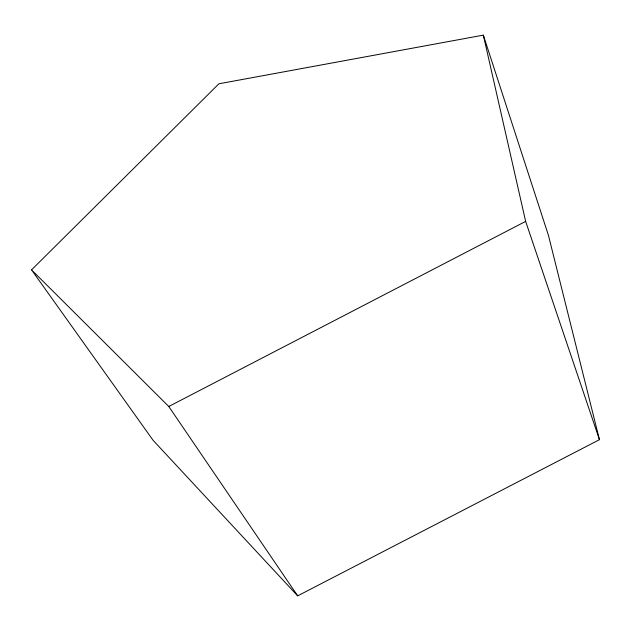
<?xml version="1.0" encoding="UTF-8"?>
<svg xmlns="http://www.w3.org/2000/svg" width="631" height="631" viewBox="0 0 631 631"><rect width="100%" height="100%" fill="white"/><g stroke="black" fill="none" stroke-linecap="round" stroke-linejoin="round"><path stroke-width="0.95" d="M31.55 269.871L218.902 83.789L483.33 35.139L548.426 235.331L599.45 439.673L297.674 595.861L153.112 440.328L31.55 269.871L168.777 406.49L297.674 595.861M168.777 406.49L525.647 221.386L483.33 35.139M525.647 221.386L599.45 439.673"/></g></svg>
